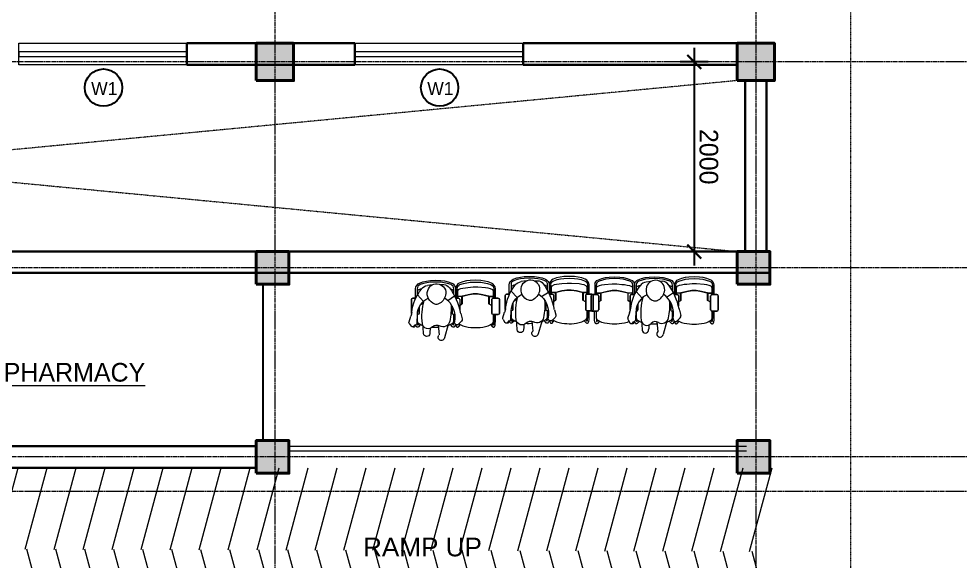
# Model space of a CAD drawing. Header units: inches. Extents: x -3071 to 2014935, y -37057 to 549694.
# Drawn here: x 1459956 to 1470038, y 420501 to 426309 of the extents above; entities that cross this region are included whole.
import ezdxf
from ezdxf.enums import TextEntityAlignment as Align

# ---------------------------------------------------------------- set-up
doc = ezdxf.new("R2010")
doc.units = ezdxf.units.IN
doc.header["$MEASUREMENT"] = 0
doc.linetypes.add('ACAD_ISO08W100', pattern=[36, 24, -3, 6, -3])
doc.linetypes.add('DASHDOT2', pattern=[12.7, 6.35, -3.175, 0, -3.175])
for name, color, linetype, lineweight in [('001-Archi- Loose Furniture', 13, 'Continuous', 0), ('001-Archi-Opening Tags', 14, 'Continuous', 25), ('001-Archi-Text', 180, 'Continuous', 18), ('002-Archi- Opening', 90, 'Continuous', 25), ('A .4 col', 5, 'Continuous', 40), ('A 0.05 hatch', 252, 'Continuous', 5), ('A 0.13 dw', 3, 'Continuous', 13), ('A 0.13 IND DIM', 240, 'Continuous', 13), ('A 0.9 RAILING', 100, 'Continuous', 9), ('cen', 50, 'ACAD_ISO08W100', 5), ('p1 walls stone outline', 4, 'Continuous', 30), ('section', 6, 'DASHDOT2', 20), ('text', 7, 'Continuous', 25)]:
    doc.layers.add(name, color=color, linetype=linetype, lineweight=lineweight)
doc.styles.add('AERIAL', font='arial.ttf', dxfattribs={"height": 10})
doc.styles.add('Archi 100', font='GOTHIC.TTF', dxfattribs={"height": 200})
doc.styles.add('CG', font='GOTHIC.TTF', dxfattribs={"height": 40})
doc.linetypes.add('ZIGZAG', pattern='A,0.0001,-0.2,[131,ltypeshp.shx,S=0.2,R=0,X=-0.2,Y=0],-0.4,[131,ltypeshp.shx,S=0.2,R=180,X=0.2,Y=0],-0.2', length=0.8001)
doc.dimstyles.new('Archi 100', dxfattribs={"dimtxt": 200, "dimasz": 150, "dimexe": 150, "dimexo": 300, "dimgap": 50, "dimtad": 1, "dimdec": 0, "dimrnd": 5, "dimzin": 0, "dimdsep": 46, "dimtxsty": 'Archi 100', "dimblk": 'ARCHTICK', "dimcen": 0.09, "dimdle": 150, "dimclrd": 256, "dimclre": 256, "dimclrt": 256, "dimadec": 0, "dimazin": 0, "dimtfac": 1, "dimtdec": 0, "dimtix": 1, "dimtofl": 0, "dimtmove": 0, "dimatfit": 3, "dimfxl": 150, "dimfxlon": 1, "dimtolj": 1, "dimtzin": 0, "dimlwd": -1, "dimlwe": -1, "dimarcsym": 0})

# ---------------------------------------------------------------- blocks, each defined once
blk = doc.blocks.new('afasf')
for p, q in [((2708.388, 1007.952), (2708.388, 1007.944)), ((2708.486, 1007.969), (2708.405, 1007.969)), ((2708.593, 1007.969), (2708.486, 1007.969)), ((2708.611, 1007.942), (2708.611, 1007.952)), ((2708.188, 1007.863), (2708.172, 1007.817)), ((2708.199, 1007.882), (2708.188, 1007.863)), ((2708.193, 1007.809), (2708.209, 1007.854)), ((2708.218, 1007.899), (2708.199, 1007.882)), ((2708.209, 1007.854), (2708.218, 1007.871)), ((2708.24, 1007.911), (2708.218, 1007.899)), ((2708.218, 1007.871), (2708.228, 1007.883)), ((2708.228, 1007.883), (2708.245, 1007.89)), ((2708.263, 1007.914), (2708.24, 1007.911)), ((2708.245, 1007.89), (2708.264, 1007.892)), ((2708.265, 1007.85), (2708.258, 1007.817)), ((2708.388, 1007.914), (2708.263, 1007.914)), ((2708.388, 1007.914), (2708.263, 1007.914)), ((2708.264, 1007.892), (2708.388, 1007.892)), ((2708.279, 1007.882), (2708.265, 1007.85)), ((2708.283, 1007.885), (2708.279, 1007.882)), ((2708.304, 1007.887), (2708.283, 1007.885)), ((2708.361, 1007.887), (2708.304, 1007.887)), ((2708.345, 1007.747), (2708.367, 1007.834)), ((2708.365, 1007.828), (2708.345, 1007.747)), ((2708.367, 1007.882), (2708.361, 1007.887)), ((2708.364, 1007.885), (2708.367, 1007.882)), ((2708.388, 1007.885), (2708.364, 1007.885)), ((2708.467, 1007.828), (2708.365, 1007.828)), ((2708.367, 1007.882), (2708.367, 1007.832)), ((2708.367, 1007.834), (2708.367, 1007.882)), ((2708.367, 1007.832), (2708.467, 1007.832)), ((2708.388, 1007.937), (2708.388, 1007.914)), ((2708.486, 1007.86), (2708.468, 1007.829)), ((2708.468, 1007.829), (2708.486, 1007.86)), ((2708.697, 1007.914), (2708.61, 1007.914)), ((2708.697, 1007.914), (2708.61, 1007.914)), ((2708.61, 1007.892), (2708.697, 1007.892)), ((2708.703, 1007.887), (2708.611, 1007.887)), ((2708.728, 1007.913), (2708.697, 1007.914)), ((2708.697, 1007.892), (2708.727, 1007.89)), ((2708.729, 1007.876), (2708.703, 1007.887)), ((2708.727, 1007.89), (2708.747, 1007.887)), ((2708.753, 1007.909), (2708.728, 1007.913)), ((2708.759, 1007.817), (2708.729, 1007.876)), ((2708.749, 1007.885), (2708.733, 1007.869)), ((2708.744, 1007.847), (2708.774, 1007.876)), ((2708.747, 1007.887), (2708.749, 1007.885)), ((2708.774, 1007.901), (2708.753, 1007.909)), ((2708.777, 1007.893), (2708.774, 1007.901)), ((2708.774, 1007.876), (2708.778, 1007.885)), ((2708.778, 1007.885), (2708.777, 1007.893)), ((2708.153, 1007.718), (2708.15, 1007.647)), ((2708.16, 1007.768), (2708.153, 1007.718)), ((2708.172, 1007.817), (2708.16, 1007.768)), ((2708.174, 1007.647), (2708.176, 1007.717)), ((2708.176, 1007.717), (2708.182, 1007.764)), ((2708.182, 1007.764), (2708.193, 1007.809)), ((2708.252, 1007.782), (2708.244, 1007.677)), ((2708.258, 1007.817), (2708.252, 1007.782)), ((2708.345, 1007.747), (2708.332, 1007.676)), ((2708.332, 1007.677), (2708.345, 1007.747)), ((2708.768, 1007.782), (2708.759, 1007.817)), ((2708.776, 1007.747), (2708.768, 1007.782)), ((2708.78, 1007.712), (2708.776, 1007.747)), ((2708.784, 1007.677), (2708.78, 1007.712)), ((2708.15, 1007.647), (2708.152, 1007.576)), ((2708.152, 1007.576), (2708.159, 1007.527)), ((2708.176, 1007.577), (2708.174, 1007.647)), ((2708.182, 1007.531), (2708.176, 1007.577)), ((2708.244, 1007.677), (2708.244, 1007.619)), ((2708.244, 1007.619), (2708.25, 1007.548)), ((2708.332, 1007.619), (2708.332, 1007.677)), ((2708.332, 1007.676), (2708.332, 1007.618)), ((2708.345, 1007.548), (2708.332, 1007.619)), ((2708.332, 1007.618), (2708.345, 1007.549)), ((2708.776, 1007.549), (2708.78, 1007.584)), ((2708.78, 1007.584), (2708.782, 1007.618)), ((2708.782, 1007.618), (2708.784, 1007.647)), ((2708.784, 1007.647), (2708.784, 1007.677)), ((2708.159, 1007.527), (2708.172, 1007.478)), ((2708.172, 1007.478), (2708.188, 1007.432)), ((2708.193, 1007.486), (2708.182, 1007.531)), ((2708.209, 1007.44), (2708.193, 1007.486)), ((2708.25, 1007.548), (2708.253, 1007.513)), ((2708.253, 1007.513), (2708.259, 1007.478)), ((2708.259, 1007.478), (2708.265, 1007.446)), ((2708.265, 1007.446), (2708.279, 1007.414)), ((2708.345, 1007.549), (2708.365, 1007.468)), ((2708.367, 1007.461), (2708.345, 1007.548)), ((2708.365, 1007.468), (2708.467, 1007.468)), ((2708.367, 1007.465), (2708.365, 1007.414)), ((2708.365, 1007.414), (2708.367, 1007.461)), ((2708.467, 1007.465), (2708.367, 1007.465)), ((2708.486, 1007.437), (2708.468, 1007.467)), ((2708.468, 1007.467), (2708.486, 1007.437)), ((2708.597, 1007.45), (2708.666, 1007.468)), ((2708.736, 1007.423), (2708.699, 1007.459)), ((2708.732, 1007.426), (2708.759, 1007.478)), ((2708.775, 1007.418), (2708.743, 1007.448)), ((2708.759, 1007.478), (2708.768, 1007.513)), ((2708.768, 1007.513), (2708.776, 1007.549)), ((2708.172, 1007.283), (2708.188, 1007.329)), ((2708.188, 1007.432), (2708.199, 1007.413)), ((2708.188, 1007.329), (2708.199, 1007.348)), ((2708.209, 1007.321), (2708.193, 1007.275)), ((2708.199, 1007.413), (2708.219, 1007.396)), ((2708.199, 1007.348), (2708.219, 1007.365)), ((2708.218, 1007.424), (2708.209, 1007.44)), ((2708.218, 1007.337), (2708.209, 1007.321)), ((2708.229, 1007.412), (2708.218, 1007.424)), ((2708.229, 1007.349), (2708.218, 1007.337)), ((2708.219, 1007.396), (2708.241, 1007.384)), ((2708.219, 1007.365), (2708.241, 1007.377)), ((2708.245, 1007.406), (2708.229, 1007.412)), ((2708.245, 1007.355), (2708.229, 1007.349)), ((2708.241, 1007.384), (2708.264, 1007.38)), ((2708.241, 1007.377), (2708.264, 1007.381)), ((2708.263, 1007.404), (2708.245, 1007.406)), ((2708.263, 1007.357), (2708.245, 1007.355)), ((2708.388, 1007.404), (2708.263, 1007.404)), ((2708.339, 1007.357), (2708.263, 1007.357)), ((2708.264, 1007.381), (2708.388, 1007.381)), ((2708.264, 1007.38), (2708.382, 1007.38)), ((2708.265, 1007.315), (2708.279, 1007.347)), ((2708.279, 1007.414), (2708.283, 1007.41)), ((2708.279, 1007.347), (2708.283, 1007.351)), ((2708.283, 1007.41), (2708.304, 1007.408)), ((2708.283, 1007.351), (2708.304, 1007.353)), ((2708.304, 1007.408), (2708.359, 1007.408)), ((2708.304, 1007.353), (2708.332, 1007.353)), ((2708.359, 1007.408), (2708.365, 1007.414)), ((2708.42, 1007.278), (2708.361, 1007.369)), ((2708.365, 1007.414), (2708.362, 1007.411)), ((2708.362, 1007.411), (2708.388, 1007.411)), ((2708.388, 1007.411), (2708.388, 1007.419)), ((2708.388, 1007.382), (2708.388, 1007.404)), ((2708.405, 1007.437), (2708.486, 1007.437)), ((2708.486, 1007.437), (2708.54, 1007.437)), ((2708.697, 1007.357), (2708.61, 1007.357)), ((2708.611, 1007.353), (2708.703, 1007.353)), ((2708.727, 1007.356), (2708.697, 1007.357)), ((2708.703, 1007.353), (2708.729, 1007.341)), ((2708.75, 1007.353), (2708.727, 1007.356)), ((2708.729, 1007.341), (2708.761, 1007.277)), ((2708.732, 1007.427), (2708.75, 1007.408)), ((2708.732, 1007.335), (2708.75, 1007.353)), ((2708.737, 1007.378), (2708.752, 1007.375)), ((2708.741, 1007.384), (2708.752, 1007.386)), ((2708.775, 1007.343), (2708.743, 1007.313)), ((2708.75, 1007.408), (2708.744, 1007.407)), ((2708.752, 1007.386), (2708.773, 1007.394)), ((2708.752, 1007.375), (2708.773, 1007.367)), ((2708.773, 1007.394), (2708.777, 1007.402)), ((2708.773, 1007.367), (2708.777, 1007.359)), ((2708.778, 1007.41), (2708.775, 1007.418)), ((2708.778, 1007.351), (2708.775, 1007.343)), ((2708.777, 1007.402), (2708.778, 1007.41)), ((2708.777, 1007.359), (2708.778, 1007.351)), ((2708.152, 1007.185), (2708.159, 1007.234)), ((2708.159, 1007.234), (2708.172, 1007.283)), ((2708.182, 1007.23), (2708.176, 1007.184)), ((2708.193, 1007.275), (2708.182, 1007.23)), ((2708.205, 1007.173), (2708.208, 1007.223)), ((2708.264, 1007.31), (2708.265, 1007.315)), ((2708.742, 1007.283), (2708.92, 1007.232)), ((2708.15, 1007.114), (2708.152, 1007.185)), ((2708.153, 1007.043), (2708.15, 1007.114)), ((2708.176, 1007.184), (2708.174, 1007.114)), ((2708.174, 1007.114), (2708.176, 1007.044)), ((2708.21, 1007.07), (2708.221, 1007.004)), ((2708.752, 1007.149), (2708.883, 1007.159)), ((2708.782, 1007.151), (2708.784, 1007.114)), ((2708.784, 1007.084), (2708.782, 1007.065)), ((2708.784, 1007.114), (2708.784, 1007.084)), ((2708.16, 1006.993), (2708.153, 1007.043)), ((2708.172, 1006.944), (2708.16, 1006.993)), ((2708.188, 1006.898), (2708.172, 1006.944)), ((2708.176, 1007.044), (2708.182, 1006.997)), ((2708.182, 1006.997), (2708.193, 1006.952)), ((2708.193, 1006.952), (2708.209, 1006.907)), ((2708.434, 1006.95), (2708.346, 1006.87)), ((2708.759, 1006.944), (2708.729, 1006.885)), ((2708.795, 1007.041), (2708.846, 1007.039)), ((2708.199, 1006.879), (2708.188, 1006.898)), ((2708.188, 1006.797), (2708.199, 1006.816)), ((2708.218, 1006.862), (2708.199, 1006.879)), ((2708.199, 1006.816), (2708.219, 1006.833)), ((2708.209, 1006.907), (2708.218, 1006.89)), ((2708.218, 1006.89), (2708.228, 1006.878)), ((2708.24, 1006.85), (2708.218, 1006.862)), ((2708.229, 1006.817), (2708.218, 1006.805)), ((2708.219, 1006.833), (2708.241, 1006.844)), ((2708.228, 1006.878), (2708.245, 1006.871)), ((2708.245, 1006.822), (2708.229, 1006.817)), ((2708.263, 1006.847), (2708.24, 1006.85)), ((2708.241, 1006.844), (2708.264, 1006.849)), ((2708.245, 1006.871), (2708.264, 1006.869)), ((2708.263, 1006.825), (2708.245, 1006.822)), ((2708.265, 1006.911), (2708.261, 1006.928)), ((2708.388, 1006.847), (2708.263, 1006.847)), ((2708.388, 1006.825), (2708.263, 1006.825)), ((2708.264, 1006.869), (2708.349, 1006.869)), ((2708.264, 1006.849), (2708.388, 1006.849)), ((2708.279, 1006.879), (2708.265, 1006.911)), ((2708.283, 1006.876), (2708.279, 1006.879)), ((2708.279, 1006.814), (2708.283, 1006.819)), ((2708.304, 1006.874), (2708.283, 1006.876)), ((2708.283, 1006.819), (2708.304, 1006.821)), ((2708.339, 1006.874), (2708.304, 1006.874)), ((2708.304, 1006.821), (2708.359, 1006.821)), ((2708.359, 1006.821), (2708.365, 1006.814)), ((2708.365, 1006.814), (2708.362, 1006.817)), ((2708.362, 1006.817), (2708.388, 1006.817)), ((2708.388, 1006.824), (2708.388, 1006.847)), ((2708.388, 1006.809), (2708.388, 1006.817)), ((2708.467, 1006.933), (2708.451, 1006.933)), ((2708.455, 1006.929), (2708.467, 1006.929)), ((2708.468, 1006.932), (2708.48, 1006.911)), ((2708.719, 1006.866), (2708.609, 1006.87)), ((2708.61, 1006.869), (2708.697, 1006.869)), ((2708.703, 1006.874), (2708.611, 1006.874)), ((2708.673, 1006.873), (2708.673, 1006.873)), ((2708.673, 1006.873), (2708.673, 1006.873)), ((2708.697, 1006.869), (2708.727, 1006.871)), ((2708.729, 1006.885), (2708.703, 1006.874)), ((2708.727, 1006.871), (2708.747, 1006.874)), ((2708.749, 1006.876), (2708.733, 1006.892)), ((2708.744, 1006.914), (2708.774, 1006.885)), ((2708.753, 1006.852), (2708.746, 1006.851)), ((2708.747, 1006.874), (2708.749, 1006.876)), ((2708.749, 1006.843), (2708.752, 1006.843)), ((2708.752, 1006.843), (2708.773, 1006.834)), ((2708.774, 1006.86), (2708.753, 1006.852)), ((2708.773, 1006.834), (2708.777, 1006.827)), ((2708.774, 1006.885), (2708.778, 1006.876)), ((2708.777, 1006.868), (2708.774, 1006.86)), ((2708.778, 1006.818), (2708.775, 1006.81)), ((2708.778, 1006.876), (2708.777, 1006.868)), ((2708.777, 1006.827), (2708.778, 1006.818)), ((2708.152, 1006.652), (2708.159, 1006.702)), ((2708.159, 1006.702), (2708.172, 1006.751)), ((2708.172, 1006.751), (2708.188, 1006.797)), ((2708.182, 1006.698), (2708.176, 1006.652)), ((2708.193, 1006.743), (2708.182, 1006.698)), ((2708.209, 1006.788), (2708.193, 1006.743)), ((2708.218, 1006.805), (2708.209, 1006.788)), ((2708.25, 1006.681), (2708.253, 1006.716)), ((2708.253, 1006.716), (2708.259, 1006.75)), ((2708.259, 1006.75), (2708.265, 1006.782)), ((2708.265, 1006.782), (2708.279, 1006.814)), ((2708.367, 1006.768), (2708.345, 1006.681)), ((2708.345, 1006.68), (2708.365, 1006.76)), ((2708.365, 1006.814), (2708.367, 1006.768)), ((2708.367, 1006.764), (2708.365, 1006.814)), ((2708.365, 1006.76), (2708.467, 1006.76)), ((2708.467, 1006.764), (2708.367, 1006.764)), ((2708.486, 1006.792), (2708.405, 1006.792)), ((2708.486, 1006.792), (2708.468, 1006.762)), ((2708.468, 1006.762), (2708.486, 1006.792)), ((2708.593, 1006.792), (2708.486, 1006.792)), ((2708.705, 1006.759), (2708.629, 1006.784)), ((2708.727, 1006.762), (2708.765, 1006.787)), ((2708.746, 1006.775), (2708.759, 1006.75)), ((2708.759, 1006.75), (2708.768, 1006.716)), ((2708.768, 1006.716), (2708.776, 1006.68)), ((2708.15, 1006.581), (2708.152, 1006.652)), ((2708.153, 1006.511), (2708.15, 1006.581)), ((2708.176, 1006.652), (2708.174, 1006.581)), ((2708.174, 1006.581), (2708.176, 1006.511)), ((2708.244, 1006.61), (2708.25, 1006.681)), ((2708.244, 1006.551), (2708.244, 1006.61)), ((2708.345, 1006.681), (2708.332, 1006.61)), ((2708.332, 1006.611), (2708.345, 1006.68)), ((2708.332, 1006.552), (2708.332, 1006.611)), ((2708.332, 1006.61), (2708.332, 1006.551)), ((2708.776, 1006.68), (2708.78, 1006.645)), ((2708.78, 1006.645), (2708.782, 1006.611)), ((2708.782, 1006.611), (2708.784, 1006.581)), ((2708.784, 1006.581), (2708.784, 1006.551)), ((2708.16, 1006.461), (2708.153, 1006.511)), ((2708.172, 1006.412), (2708.16, 1006.461)), ((2708.176, 1006.511), (2708.182, 1006.465)), ((2708.182, 1006.465), (2708.193, 1006.419)), ((2708.252, 1006.447), (2708.244, 1006.551)), ((2708.258, 1006.411), (2708.252, 1006.447)), ((2708.345, 1006.481), (2708.332, 1006.552)), ((2708.332, 1006.551), (2708.345, 1006.481)), ((2708.365, 1006.4), (2708.345, 1006.481)), ((2708.345, 1006.481), (2708.367, 1006.394)), ((2708.768, 1006.446), (2708.759, 1006.411)), ((2708.776, 1006.481), (2708.768, 1006.446)), ((2708.78, 1006.516), (2708.776, 1006.481)), ((2708.784, 1006.551), (2708.78, 1006.516)), ((2708.188, 1006.366), (2708.172, 1006.412)), ((2708.199, 1006.346), (2708.188, 1006.366)), ((2708.193, 1006.419), (2708.209, 1006.375)), ((2708.218, 1006.329), (2708.199, 1006.346)), ((2708.209, 1006.375), (2708.218, 1006.357)), ((2708.218, 1006.357), (2708.228, 1006.345)), ((2708.24, 1006.318), (2708.218, 1006.329)), ((2708.228, 1006.345), (2708.245, 1006.339)), ((2708.24, 1006.318), (2708.388, 1006.318)), ((2708.245, 1006.339), (2708.264, 1006.337)), ((2708.265, 1006.378), (2708.258, 1006.411)), ((2708.264, 1006.337), (2708.388, 1006.337)), ((2708.279, 1006.347), (2708.265, 1006.378)), ((2708.283, 1006.343), (2708.279, 1006.347)), ((2708.304, 1006.341), (2708.283, 1006.343)), ((2708.361, 1006.341), (2708.304, 1006.341)), ((2708.467, 1006.4), (2708.365, 1006.4)), ((2708.367, 1006.347), (2708.367, 1006.397)), ((2708.367, 1006.397), (2708.467, 1006.397)), ((2708.367, 1006.394), (2708.367, 1006.347)), ((2708.388, 1006.351), (2708.388, 1006.344)), ((2708.388, 1006.337), (2708.388, 1006.314)), ((2708.486, 1006.369), (2708.405, 1006.369)), ((2708.468, 1006.401), (2708.486, 1006.371)), ((2708.593, 1006.369), (2708.486, 1006.369)), ((2708.61, 1006.314), (2708.61, 1006.337)), ((2708.61, 1006.337), (2708.697, 1006.337)), ((2708.697, 1006.314), (2708.61, 1006.314)), ((2708.611, 1006.341), (2708.611, 1006.351)), ((2708.703, 1006.341), (2708.611, 1006.341)), ((2708.697, 1006.337), (2708.727, 1006.338)), ((2708.728, 1006.315), (2708.697, 1006.314)), ((2708.729, 1006.353), (2708.703, 1006.341)), ((2708.727, 1006.338), (2708.747, 1006.341)), ((2708.753, 1006.319), (2708.728, 1006.315)), ((2708.759, 1006.411), (2708.729, 1006.353)), ((2708.749, 1006.343), (2708.733, 1006.359)), ((2708.744, 1006.382), (2708.774, 1006.353)), ((2708.747, 1006.341), (2708.749, 1006.343)), ((2708.774, 1006.328), (2708.753, 1006.319)), ((2708.774, 1006.353), (2708.778, 1006.344)), ((2708.777, 1006.335), (2708.774, 1006.328)), ((2708.778, 1006.344), (2708.777, 1006.335))]:
    blk.add_line(p, q)
for centre, radius, start, end in [((2708.405, 1007.952), 0.0175, 90, 180), ((2708.405, 1007.952), 0.0175, 90, 180), ((2708.593, 1007.952), 0.0175, 0, 90), ((2708.593, 1007.952), 0.0175, 0, 90), ((2708.405, 1007.886), 0.0175, 180, 270), ((2708.467, 1007.83), 0.00176, 270, 90), ((2708.593, 1007.886), 0.0175, 270, 0), ((2708.467, 1007.467), 0.00175, 270.6128, 89.3872), ((2708.521, 1007.725), 0.285, 281.2902, 285.3512), ((2708.675, 1007.435), 0.0346, 44.809, 105.3512), ((2708.737, 1006.642), 0.819, 101.2902, 126.5177), ((2708.647, 1007.05), 0.323, 79.4648, 144.6409), ((2708.405, 1007.419), 0.0175, 90, 180), ((2708.405, 1007.419), 0.0175, 90, 180), ((2708.535, 1006.501), 0.82, 78.3806, 94.642), ((2708.593, 1007.353), 0.0175, 270, 0), ((2708.713, 1007.4), 0.0328, 259.4648, 44.809), ((2708.321, 1007.128), 0.125, 76.3418, 253.3596), ((2708.312, 1007.216), 0.104, 126.5177, 176.3203), ((2708.309, 1007.079), 0.175, 25.4662, 76.3418), ((2708.681, 1007.215), 0.0914, 328.8868, 78.3806), ((2708.913, 1007.19), 0.0428, 226.0725, 80.3873), ((2708.328, 1007.151), 0.149, 253.3596, 342.0964), ((2708.407, 1007.126), 0.0659, 342.0964, 25.4662), ((2708.722, 1007.015), 0.0777, 277.0826, 48.227), ((2708.824, 1007.129), 0.0752, 148.8869, 228.227), ((2708.349, 1007.024), 0.13, 188.6866, 231.4962), ((2708.619, 1007.123), 0.254, 205.2406, 267.8617), ((2708.636, 1007.705), 0.773, 253.9864, 277.0826), ((2708.703, 1008.553), 1.608, 271.9658, 275.7648), ((2708.839, 1006.855), 0.184, 81.1558, 87.5979), ((2708.86, 1006.995), 0.0421, 275.7648, 81.1558), ((2708.643, 1007.393), 0.602, 231.4962, 263.8652), ((2708.467, 1006.931), 0.00176, 270, 90), ((2708.593, 1006.875), 0.0175, 0, 90), ((2708.718, 1006.833), 0.0325, 353.7, 87.8617), ((2708.753, 1006.807), 0.0232, 303.2265, 94.9386), ((2708.405, 1006.809), 0.0175, 180, 270), ((2708.405, 1006.809), 0.0175, 180, 270), ((2708.467, 1006.762), 0.00175, 270.6128, 89.3872), ((2708.552, 1006.546), 0.25, 71.9489, 83.8651), ((2708.593, 1006.809), 0.0175, 270, 283.5067), ((2708.713, 1006.784), 0.026, 251.9489, 303.2265), ((2708.405, 1006.351), 0.0175, 90, 180), ((2708.405, 1006.351), 0.0175, 90, 180), ((2708.593, 1006.351), 0.0175, 0, 90), ((2708.593, 1006.351), 0.0175, 0, 90), ((2708.405, 1006.286), 0.0175, 180, 270), ((2708.593, 1006.286), 0.0175, 270, 0)]:
    blk.add_arc(centre, radius, start, end)
for points in [[(2708.388, 1007.886, 0.004), (2708.388, 1007.952, 0.004), (2708.388, 1007.952, 0.004)], [(2708.405, 1007.969, 0.004), (2708.593, 1007.969, 0.004), (2708.593, 1007.969, 0.004)], [(2708.611, 1007.952, 0.004), (2708.611, 1007.886, 0.004), (2708.611, 1007.886, 0.004)], [(2708.593, 1007.868, 0.004), (2708.405, 1007.868, 0.004), (2708.405, 1007.868, 0.004)], [(2708.388, 1007.419, 0.004), (2708.388, 1007.382, 0.004), (2708.388, 1007.382, 0.004)], [(2708.498, 1007.336, 0.004), (2708.593, 1007.336, 0.004), (2708.593, 1007.336, 0.004)], [(2708.611, 1007.353, 0.004), (2708.611, 1007.369, 0.004), (2708.611, 1007.369, 0.004)], [(2708.388, 1006.849, 0.004), (2708.388, 1006.809, 0.004), (2708.388, 1006.809, 0.004)], [(2708.593, 1006.893, 0.004), (2708.514, 1006.893, 0.004), (2708.514, 1006.893, 0.004)], [(2708.405, 1006.792, 0.004), (2708.593, 1006.792, 0.004), (2708.593, 1006.792, 0.004)], [(2708.388, 1006.286, 0.004), (2708.388, 1006.351, 0.004), (2708.388, 1006.351, 0.004)], [(2708.405, 1006.369, 0.004), (2708.593, 1006.369, 0.004), (2708.593, 1006.369, 0.004)], [(2708.611, 1006.351, 0.004), (2708.611, 1006.286, 0.004), (2708.611, 1006.286, 0.004)], [(2708.593, 1006.268, 0.004), (2708.405, 1006.268, 0.004), (2708.405, 1006.268, 0.004)]]:
    blk.add_3dface(points)
blk = doc.blocks.new('2SEATERWAITING')
at = {"layer": '001-Archi- Loose Furniture'}
for p, q in [((-23, 612), (-20, 618)), ((-23, 605), (-23, 612)), ((-20, 618), (-3, 625)), ((-3, 625), (17, 628)), ((1, 607), (0, 605)), ((0, 605), (12, 592)), ((17, 609), (1, 607)), ((16, 598), (36, 607)), ((17, 628), (41, 629)), ((41, 611), (17, 609)), ((36, 607), (111, 607)), ((41, 629), (111, 629)), ((41, 629), (111, 629)), ((111, 611), (41, 611)), ((111, 650), (111, 658)), ((125, 673), (211, 673)), ((211, 673), (275, 673)), ((289, 658), (289, 653)), ((289, 647), (289, 629)), ((289, 629), (389, 629)), ((289, 629), (389, 629)), ((388, 611), (289, 611)), ((306, 602), (310, 607)), ((310, 607), (355, 607)), ((355, 607), (372, 605)), ((372, 605), (376, 602)), ((403, 609), (388, 611)), ((389, 629), (407, 626)), ((416, 604), (403, 609)), ((407, 626), (424, 616)), ((424, 616), (440, 603)), ((-20, 598), (-23, 605)), ((-22, 495), (-16, 523)), ((4, 575), (-20, 598)), ((-16, 523), (-8, 551)), ((-8, 551), (16, 598)), ((211, 585), (225, 560)), ((225, 560), (211, 585)), ((306, 563), (226, 563)), ((226, 560), (307, 560)), ((289, 605), (308, 605)), ((308, 605), (306, 602)), ((306, 602), (306, 563)), ((306, 564), (306, 602)), ((323, 495), (306, 564)), ((307, 560), (323, 495)), ((376, 602), (387, 577)), ((387, 577), (393, 551)), ((393, 551), (398, 522)), ((398, 522), (404, 439)), ((424, 594), (416, 604)), ((432, 580), (424, 594)), ((444, 545), (432, 580)), ((440, 603), (449, 587)), ((453, 508), (444, 545)), ((449, 587), (462, 550)), ((458, 471), (453, 508)), ((462, 550), (471, 511)), ((471, 511), (477, 471)), ((-28, 439), (-25, 467)), ((-28, 415), (-28, 439)), ((-27, 391), (-28, 415)), ((-25, 467), (-22, 495)), ((323, 495), (333, 438)), ((333, 439), (323, 495)), ((333, 392), (333, 439)), ((333, 438), (333, 391)), ((404, 439), (404, 392)), ((460, 415), (458, 471)), ((458, 359), (460, 415)), ((477, 471), (479, 415)), ((479, 415), (478, 358)), ((-25, 364), (-27, 391)), ((-22, 336), (-25, 364)), ((-16, 307), (-22, 336)), ((-8, 280), (-16, 307)), ((306, 266), (323, 335)), ((323, 336), (307, 272)), ((323, 335), (333, 392)), ((333, 391), (323, 336)), ((396, 307), (392, 280)), ((399, 335), (396, 307)), ((404, 392), (399, 335)), ((444, 286), (453, 322)), ((453, 322), (458, 359)), ((472, 318), (462, 279)), ((478, 358), (472, 318)), ((-23, 225), (-21, 232)), ((-23, 218), (-23, 225)), ((-20, 213), (-23, 218)), ((-21, 232), (5, 255)), ((-3, 206), (-20, 213)), ((13, 238), (-8, 280)), ((6, 204), (-3, 206)), ((14, 238), (-1, 224)), ((-1, 224), (4, 223)), ((10, 235), (40, 265)), ((122, 257), (67, 272)), ((210, 247), (167, 247)), ((210, 247), (225, 270)), ((225, 270), (210, 247)), ((275, 247), (210, 247)), ((307, 272), (226, 272)), ((226, 269), (306, 269)), ((289, 226), (289, 232)), ((309, 226), (289, 226)), ((289, 203), (289, 220)), ((289, 220), (389, 220)), ((388, 202), (289, 202)), ((306, 269), (307, 228)), ((307, 228), (306, 266)), ((307, 228), (309, 226)), ((312, 223), (307, 228)), ((355, 223), (312, 223)), ((373, 225), (355, 223)), ((376, 228), (373, 225)), ((387, 254), (376, 228)), ((392, 280), (387, 254)), ((406, 204), (388, 201)), ((406, 199), (388, 202)), ((389, 220), (403, 222)), ((403, 222), (416, 227)), ((424, 214), (406, 204)), ((416, 227), (424, 236)), ((424, 236), (432, 249)), ((440, 227), (424, 214)), ((432, 249), (444, 286)), ((449, 242), (440, 227)), ((462, 279), (449, 242)), ((5, 124), (-137, 83)), ((-20, 190), (-23, 185)), ((-23, 185), (-23, 178)), ((-23, 178), (-21, 171)), ((-21, 171), (5, 148)), ((-3, 197), (-20, 190)), ((16, 170), (-10, 119)), ((9, 199), (-3, 197)), ((-1, 179), (17, 182)), ((14, 165), (-1, 179)), ((36, 180), (16, 170)), ((17, 182), (41, 183)), ((111, 180), (36, 180)), ((41, 183), (111, 183)), ((263, 120), (311, 192)), ((388, 201), (293, 201)), ((328, 183), (389, 183)), ((355, 180), (333, 180)), ((373, 178), (355, 180)), ((376, 175), (373, 178)), ((387, 149), (376, 175)), ((388, 145), (387, 149)), ((389, 183), (403, 181)), ((403, 181), (416, 176)), ((424, 189), (406, 199)), ((416, 176), (424, 167)), ((440, 176), (424, 189)), ((424, 167), (432, 154)), ((432, 154), (444, 117)), ((449, 161), (440, 176)), ((444, 117), (453, 81)), ((462, 124), (449, 161)), ((472, 85), (462, 124)), ((-2, 16), (-107, 25)), ((-26, 18), (-28, -12)), ((435, 35), (433, 75)), ((453, 81), (458, 44)), ((458, 44), (460, -12)), ((478, 45), (472, 85)), ((479, -12), (478, 45)), ((-37, -70), (-78, -72)), ((-28, -12), (-28, -36)), ((-28, -36), (-26, -51)), ((431, -47), (423, -100)), ((458, -68), (453, -105)), ((460, -12), (458, -68)), ((471, -108), (477, -68)), ((477, -68), (479, -12)), ((-20, -195), (-23, -202)), ((4, -172), (-20, -195)), ((-8, -148), (16, -195)), ((0, -202), (12, -189)), ((16, -195), (36, -204)), ((225, -157), (215, -174)), ((226, -157), (238, -157)), ((235, -160), (226, -160)), ((252, -143), (322, -207)), ((372, -202), (376, -199)), ((376, -199), (387, -174)), ((387, -174), (390, -160)), ((416, -201), (403, -206)), ((424, -191), (416, -201)), ((432, -177), (424, -191)), ((424, -213), (440, -200)), ((444, -142), (432, -177)), ((440, -200), (449, -184)), ((453, -105), (444, -142)), ((449, -184), (462, -147)), ((462, -147), (471, -108)), ((-23, -202), (-23, -209)), ((-23, -209), (-20, -215)), ((-20, -236), (-23, -241)), ((-23, -241), (-23, -248)), ((-23, -248), (-21, -255)), ((-20, -215), (-3, -222)), ((-3, -229), (-20, -236)), ((17, -293), (-13, -273)), ((-3, -222), (2, -222)), ((0, -228), (-3, -229)), ((1, -204), (0, -202)), ((17, -206), (1, -204)), ((41, -208), (17, -206)), ((24, -210), (112, -207)), ((35, -295), (96, -276)), ((36, -204), (111, -204)), ((111, -208), (41, -208)), ((61, -204), (61, -204)), ((61, -204), (61, -204)), ((125, -269), (211, -269)), ((211, -269), (275, -269)), ((289, -244), (289, -226)), ((289, -226), (389, -226)), ((289, -255), (289, -250)), ((388, -208), (320, -208)), ((328, -204), (355, -204)), ((355, -204), (372, -202)), ((403, -206), (388, -208)), ((389, -226), (407, -223)), ((407, -223), (424, -213))]:
    blk.add_line(p, q, dxfattribs=at)
for centre, radius, start, end in [((125, 658), 14, 90, 180), ((125, 658), 14, 90, 180), ((125, 606), 14, 180, 270), ((275, 658), 14, 0, 90), ((275, 658), 14, 0, 90), ((275, 606), 14, 270, 0), ((226, 561), 1.41, 90, 270), ((29, 217), 26.3, 135.191, 280.5352), ((59, 245), 27.7, 74.6488, 135.191), ((182, 477), 228, 254.6488, 258.7098), ((9, -390), 655, 53.4823, 78.7098), ((226, 270), 1.4, 90.6128, 269.3872), ((275, 232), 14, 0, 90), ((275, 232), 14, 0, 90), ((54, 69), 73.1, 101.6194, 211.1132), ((81, -63), 258, 35.3591, 100.5352), ((171, -502), 656, 85.358, 101.6194), ((125, 180), 14, 180, 270), ((350, 70), 83.3, 3.6797, 53.4823), ((-131, 49), 34.2, 99.6127, 313.9275), ((-60, 0), 60.2, 311.773, 31.1131), ((273, -2), 52.8, 154.5338, 197.9036), ((352, -40), 140, 103.6582, 154.5338), ((342, -1), 99.6, 286.6404, 103.6582), ((-89, -107), 33.7, 98.8442, 264.2352), ((-72, -219), 147, 92.4021, 98.8442), ((21, -91), 62.1, 131.773, 262.9174), ((104, -4), 203, 272.1383, 334.7594), ((337, 18), 119, 197.9036, 286.6404), ((320, -84), 104, 308.5038, 351.3134), ((37, 1140), 1287, 264.2352, 268.0342), ((90, 461), 619, 262.9174, 286.0136), ((125, -203), 14, 90, 180), ((85, 212), 481, 276.1348, 308.5038), ((226, -158), 1.41, 90, 270), ((-3, -258), 18.5, 85.0614, 236.7735), ((24, -236), 26, 92.1383, 186.3), ((29, -276), 20.8, 236.7735, 288.0511), ((158, -466), 200, 96.1349, 108.0511), ((125, -255), 14, 256.4933, 270), ((275, -255), 14, 270, 0), ((275, -255), 14, 270, 0)]:
    blk.add_arc(centre, radius, start, end, dxfattribs=at)
for points in [[(111, 606, 4), (111, 606, 4), (111, 606, 4), (111, 658, 4)], [(125, 673, 4), (125, 673, 4), (125, 673, 4), (275, 673, 4)], [(289, 658, 4), (289, 658, 4), (289, 658, 4), (289, 606, 4)], [(275, 592, 4), (275, 592, 4), (275, 592, 4), (125, 592, 4)], [(289, 202, 4), (289, 202, 4), (289, 202, 4), (289, 232, 4)], [(111, 193, 4), (111, 193, 4), (111, 193, 4), (111, 180, 4)], [(125, 166, 4), (125, 166, 4), (125, 166, 4), (200, 166, 4)], [(188, -189, 4), (188, -189, 4), (188, -189, 4), (125, -189, 4)], [(125, -269, 4), (125, -269, 4), (125, -269, 4), (275, -269, 4)], [(289, -255, 4), (289, -255, 4), (289, -255, 4), (289, -224, 4)]]:
    blk.add_3dface(points, dxfattribs=at)
blk = doc.blocks.new('W2')
at = {"layer": 'A 0.13 dw'}
for points in [[(143910, 195589), (143910, 195359), (142110, 195359), (142110, 195589)], [(142110, 195446), (143910, 195446), (143910, 195496), (142110, 195496)]]:
    blk.add_lwpolyline(points, close=True, dxfattribs=at)
blk = doc.blocks.new('window tag')
blk.add_circle((0, 0), 200)
at = {"style": 'Archi 100', "flags": 1}
for tag, p in [('WIDTH', (15, 174.5)), ('HEIGHT', (-4.5, -348.5))]:
    blk.add_attdef(tag, p, '', height=200, dxfattribs=at)
at = {"style": 'Archi 100'}
blk.add_attdef('SYMBOL', text='', height=200, dxfattribs=at).set_placement((8, -10.5), align=Align.MIDDLE_CENTER)
blk = doc.blocks.new('_ArchTick')
at = {"color": 0, "linetype": 'ByBlock', "const_width": 0.15}
blk.add_lwpolyline([(-0.5, -0.5), (0.5, 0.5)], dxfattribs=at)
blk = doc.blocks.new('*D2098')
at = {"transparency": 16777216}
for p, q in [((1467190, 425997), (1467190, 423667)), ((1467340, 425847), (1467040, 425847)), ((1467340, 423817), (1467040, 423817))]:
    blk.add_line(p, q, dxfattribs=at)
at = {"layer": 'Defpoints', "color": 0, "transparency": 16777216}
for p in [(1467649, 425847), (1467190, 423817), (1467650, 423817)]:
    blk.add_point(p, dxfattribs=at)
at = {"transparency": 16777216, "xscale": 150, "yscale": 150, "zscale": 150}
for p, rotation in [((1467190, 425847), 90.00423666362136), ((1467190, 423817), 270.0042366636214)]:
    blk.add_blockref('_ArchTick', p, dxfattribs=dict(at, rotation=rotation))
at = {"transparency": 16777216, "insert": (1467345, 424832), "char_height": 200, "attachment_point": 5, "rotation": 270.0042, "style": 'Archi 100'}
blk.add_mtext('\\A1;2000', dxfattribs=at)

msp = doc.modelspace()

# ---------------------------------------------------------------- hatches: boundary and pattern name
at = {"layer": 'A .4 col', "linetype": 'Continuous'}
h = msp.add_hatch(color=256, dxfattribs=at)
h.dxf.hatch_style = 1
h.paths.add_polyline_path([(1462499.45, 425647.13), (1462899.45, 425647.13), (1462899.45, 426047.13), (1462499.45, 426047.13)])
h = msp.add_hatch(color=256, dxfattribs=at)
h.dxf.hatch_style = 1
h.paths.add_polyline_path([(1467649.45, 425647.13), (1468049.45, 425647.13), (1468049.45, 426047.13), (1467649.45, 426047.13)])
h = msp.add_hatch(color=256, dxfattribs=at)
h.dxf.hatch_style = 1
h.paths.add_polyline_path([(1462499.6, 423467.13), (1462849.6, 423467.13), (1462849.6, 423817.13), (1462499.6, 423817.13)])
h = msp.add_hatch(color=256, dxfattribs=at)
h.dxf.hatch_style = 1
h.paths.add_polyline_path([(1467649.6, 423467.13), (1467999.6, 423467.13), (1467999.6, 423817.13), (1467649.6, 423817.13)])
h = msp.add_hatch(color=256, dxfattribs=at)
h.dxf.hatch_style = 1
h.paths.add_polyline_path([(1462499.6, 421442.13), (1462849.6, 421442.13), (1462849.6, 421792.13), (1462499.6, 421792.13)])
h = msp.add_hatch(color=256, dxfattribs=at)
h.dxf.hatch_style = 1
h.paths.add_polyline_path([(1467649.6, 421442.13), (1467999.6, 421442.13), (1467999.6, 421792.13), (1467649.6, 421792.13)])
at = {"layer": 'A 0.05 hatch'}
h = msp.add_hatch(dxfattribs=at)
h.set_pattern_fill('_USER', color=256, scale=300, angle=285, style=0, pattern_type=0)
h.set_pattern_definition([(75, (1450706.75, 420627.14), (289.778, -77.6457), [])])
h.paths.add_polyline_path([(1455699.6, 421501.86), (1455699.6, 421392.14), (1455474.6, 421392.14), (1455474.6, 421501.87), (1450721.75, 421502.14), (1450721.75, 420657.14), (1468026.76, 420604.64), (1468026.76, 421501.16), (1456031.76, 421501.84), (1456031.76, 421392.14), (1455806.76, 421392.14), (1455806.76, 421501.85)])
h = msp.add_hatch(dxfattribs=at)
h.set_pattern_fill('_USER', color=256, scale=300, angle=285, style=0, pattern_type=0)
h.set_pattern_definition([(285, (1450706.75, 420689.9), (289.778, 77.6457), [])])
h.paths.add_polyline_path([(1462726.76, 419817.14), (1463176.76, 419817.14), (1463176.76, 419707.14), (1468026.76, 419707.14), (1468026.76, 420604.64), (1450721.75, 420659.9), (1450721.75, 419707.14), (1455526.76, 419707.14), (1455526.76, 419817.14), (1455976.76, 419817.14), (1455976.76, 419707.14), (1462726.76, 419707.14)])

# ---------------------------------------------------------------- linework, layer by layer
at = {"layer": '002-Archi- Opening', "linetype": 'ZIGZAG', "ltscale": 100}
msp.add_line((1462569.96, 423467.13), (1462569.96, 421792.13), dxfattribs=at)
at = {"layer": 'A .4 col', "linetype": 'Continuous'}
for points in [[(1462499.45, 425647.13), (1462899.45, 425647.13), (1462899.45, 426047.13), (1462499.45, 426047.13)], [(1467649.45, 425647.13), (1468049.45, 425647.13), (1468049.45, 426047.13), (1467649.45, 426047.13)], [(1462499.6, 423467.13), (1462849.6, 423467.13), (1462849.6, 423817.13), (1462499.6, 423817.13)], [(1467649.6, 423467.13), (1467999.6, 423467.13), (1467999.6, 423817.13), (1467649.6, 423817.13)], [(1462499.6, 421442.13), (1462849.6, 421442.13), (1462849.6, 421792.13), (1462499.6, 421792.13)], [(1467649.6, 421442.13), (1467999.6, 421442.13), (1467999.6, 421792.13), (1467649.6, 421792.13)]]:
    msp.add_lwpolyline(points, close=True, dxfattribs=at)
at = {"layer": 'A 0.9 RAILING'}
for p, q in [((1462849.6, 421732.15), (1467749.6, 421732.13)), ((1462849.6, 421682.15), (1467749.6, 421682.13))]:
    msp.add_line(p, q, dxfattribs=at)
at = {"layer": 'cen', "ltscale": 2}
for p, q in [((1462699.45, 437077.51), (1462699.45, 411992.49)), ((1467849.45, 437077.51), (1467849.45, 411992.49)), ((1491464.45, 425847.13), (1443784.45, 425847.13)), ((1472552.37, 423642.13), (1447334.81, 423642.13)), ((1472524.6, 421617.14), (1447334.81, 421617.14)), ((1491464.45, 421247.13), (1443784.45, 421247.13))]:
    msp.add_line(p, q, dxfattribs=at)
at = {"layer": 'p1 walls stone outline'}
for p, q in [((1461755.95, 425817.13), (1461755.95, 426047.13)), ((1463556.07, 426047.13), (1461755.95, 426047.13)), ((1463555.95, 425817.36), (1463555.95, 426047.13)), ((1467649.45, 426047.13), (1465355.95, 426047.13)), ((1465355.95, 425817.13), (1465355.95, 426047.13)), ((1463556.07, 425817.13), (1461755.95, 425817.13)), ((1467649.45, 425817.13), (1465355.95, 425817.13)), ((1467734.45, 425647.13), (1467734.45, 423817.13)), ((1467964.45, 425647.13), (1467964.45, 423817.13)), ((1448159.6, 423817.13), (1467999.6, 423817.13)), ((1448389.6, 423587.13), (1467999.6, 423587.13)), ((1455649.6, 421732.14), (1462499.6, 421732.14)), ((1455649.6, 421502.14), (1462499.6, 421502.14))]:
    msp.add_line(p, q, dxfattribs=at)
at = {"layer": 'section'}
for p, q in [((1468861.85, 436819.36), (1468861.85, 412074.79)), ((1467649.45, 425647.13), (1448477.36, 423817.13)), ((1448499.45, 425647.13), (1467649.6, 423817.13))]:
    msp.add_line(p, q, dxfattribs=at)

# ---------------------------------------------------------------- block references
at = {"layer": '001-Archi- Loose Furniture', "xscale": -1, "rotation": 270}
for p in [(1465435.48, 423071.64), (1464431.47, 423030.12)]:
    msp.add_blockref('2SEATERWAITING', p, dxfattribs=at)
at = {"layer": '001-Archi- Loose Furniture', "xscale": 800, "yscale": 800, "zscale": 800, "rotation": 270}
msp.add_blockref('afasf', (661071.19, 2590065.54), dxfattribs=at)
at = {"layer": '001-Archi-Opening Tags'}
ref = msp.add_blockref('window tag', (1460863.02, 425571.71), dxfattribs=at)
ref.add_attrib('SYMBOL', 'W1', dxfattribs={"layer": '0', "height": 140, "style": 'CG'}).set_placement((1460871.02, 425561.21), align=Align.MIDDLE_CENTER)
ref = msp.add_blockref('window tag', (1464463.02, 425571.71), dxfattribs=at)
ref.add_attrib('SYMBOL', 'W1', dxfattribs={"layer": '0', "height": 140, "style": 'CG'}).set_placement((1464471.02, 425561.21), align=Align.MIDDLE_CENTER)
at = {"layer": 'A 0.13 IND DIM'}
for p in [(1317845.8, 230458.53), (1321445.8, 230458.53)]:
    msp.add_blockref('W2', p, dxfattribs=at)

# ---------------------------------------------------------------- texts
at = {"layer": '001-Archi-Text', "insert": (1460064.17, 422623.83), "char_height": 200, "attachment_point": 1, "style": 'Archi 100'}
msp.add_mtext_dynamic_manual_height_columns('\\pxqc;{\\LPHARMACY}', width=976, gutter_width=1000, heights=[0], dxfattribs=at)
at = {"layer": 'text', "style": 'AERIAL'}
msp.add_text('RAMP UP', height=200, dxfattribs=at).set_placement((1463642.92, 420552.92))

# ---------------------------------------------------------------- dimensions: what is measured, and where the dimension line sits
dim = msp.add_aligned_dim(p1=(1467649.45, 425847.13), p2=(1467649.6, 423817.13), distance=-459.16, text='2000', dimstyle='Archi 100')
dim.commit()
dim.dimension.update_dxf_attribs({"geometry": '*D2098', "text_midpoint": (1467345.4, 424832.11)})

doc.saveas('drawing.dxf')
